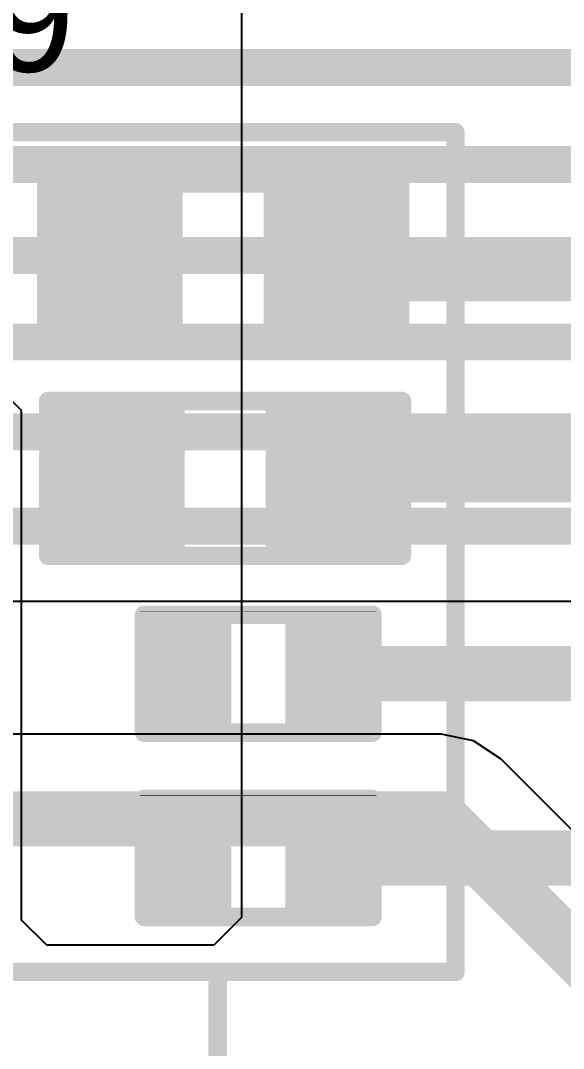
# Model space of a CAD drawing. Header units: inches. Extents: x 0 to 198, y 0 to 199.
# Drawn here: x 3.0751 to 3.2224, y 2.0759 to 2.3548 of the extents above; entities that cross this region are included whole.
import ezdxf

# ---------------------------------------------------------------- set-up
doc = ezdxf.new("R2010")
doc.units = ezdxf.units.IN
doc.header["$MEASUREMENT"] = 0
for name, color, linetype in [('Bottom Layer', 5, 'Continuous'), ('Top Layer', 1, 'Continuous'), ('Top Overlay', 2, 'Continuous'), ('Top Paste', 8, 'Continuous'), ('Top Solder', 216, 'Continuous')]:
    doc.layers.add(name, color=color, linetype=linetype)
doc.styles.add('Arial', font='', dxfattribs={"height": 0.2})
doc.styles.get('Arial').set_extended_font_data('Arial')

# ---------------------------------------------------------------- blocks, each defined once
blk = doc.blocks.new('R___0603_151')
at = {"layer": 'Top Layer'}
for points in [[(-0.015, 0.0175), (-0.015, -0.0175), (-0.045, -0.0175), (-0.045, 0.0175)], [(0.045, 0.0175), (0.045, -0.0175), (0.015, -0.0175), (0.015, 0.0175)]]:
    blk.add_hatch(color=1, dxfattribs=at).paths.add_polyline_path(points)
at = {"layer": 'Top Paste'}
for points in [[(-0.015, 0.0175), (-0.015, -0.0175), (-0.045, -0.0175), (-0.045, 0.0175)], [(0.045, 0.0175), (0.045, -0.0175), (0.015, -0.0175), (0.015, 0.0175)]]:
    blk.add_hatch(color=8, dxfattribs=at).paths.add_polyline_path(points)
at = {"layer": 'Top Solder'}
for points in [[(-0.011, 0.0215), (-0.011, -0.0215), (-0.049, -0.0215), (-0.049, 0.0215)], [(0.049, 0.0215), (0.049, -0.0215), (0.011, -0.0215), (0.011, 0.0215)]]:
    blk.add_hatch(color=216, dxfattribs=at).paths.add_polyline_path(points)
at = {"layer": 'Top Overlay'}
for points in [[(0.048, 0.021, 0.005, 0.005, 0), (-0.048, 0.021, 0.005, 0.005, 0)], [(-0.048, 0.021, 0.005, 0.005, 0), (-0.048, -0.021, 0.005, 0.005, 0)], [(0.048, 0.021, 0.005, 0.005, 0), (0.048, -0.021, 0.005, 0.005, 0)], [(0.048, -0.021, 0.005, 0.005, 0), (-0.048, -0.021, 0.005, 0.005, 0)]]:
    blk.add_lwpolyline(points, format="xyseb", dxfattribs=at)
for points in [[(-0.04925, 0.021, 0.0025, 0.0025, 1), (-0.04675, 0.021, 0.0025, 0.0025, 1)], [(-0.04925, 0.021, 0.0025, 0.0025, 1), (-0.04675, 0.021, 0.0025, 0.0025, 1)], [(0.04675, 0.021, 0.0025, 0.0025, 1), (0.04925, 0.021, 0.0025, 0.0025, 1)], [(0.04675, 0.021, 0.0025, 0.0025, 1), (0.04925, 0.021, 0.0025, 0.0025, 1)], [(-0.04925, -0.021, 0.0025, 0.0025, 1), (-0.04675, -0.021, 0.0025, 0.0025, 1)], [(-0.04925, -0.021, 0.0025, 0.0025, 1), (-0.04675, -0.021, 0.0025, 0.0025, 1)], [(0.04675, -0.021, 0.0025, 0.0025, 1), (0.04925, -0.021, 0.0025, 0.0025, 1)], [(0.04675, -0.021, 0.0025, 0.0025, 1), (0.04925, -0.021, 0.0025, 0.0025, 1)]]:
    blk.add_lwpolyline(points, format="xyseb", close=True, dxfattribs=at)
blk = doc.blocks.new('R___0603_156')
at = {"layer": 'Top Layer'}
for points in [[(-0.015, 0.0175), (-0.015, -0.0175), (-0.045, -0.0175), (-0.045, 0.0175)], [(0.045, 0.0175), (0.045, -0.0175), (0.015, -0.0175), (0.015, 0.0175)]]:
    blk.add_hatch(color=1, dxfattribs=at).paths.add_polyline_path(points)
at = {"layer": 'Top Paste'}
for points in [[(-0.015, 0.0175), (-0.015, -0.0175), (-0.045, -0.0175), (-0.045, 0.0175)], [(0.045, 0.0175), (0.045, -0.0175), (0.015, -0.0175), (0.015, 0.0175)]]:
    blk.add_hatch(color=8, dxfattribs=at).paths.add_polyline_path(points)
at = {"layer": 'Top Solder'}
for points in [[(-0.011, 0.0215), (-0.011, -0.0215), (-0.049, -0.0215), (-0.049, 0.0215)], [(0.049, 0.0215), (0.049, -0.0215), (0.011, -0.0215), (0.011, 0.0215)]]:
    blk.add_hatch(color=216, dxfattribs=at).paths.add_polyline_path(points)
at = {"layer": 'Top Overlay'}
for points in [[(-0.048, 0.021, 0.005, 0.005, 0), (-0.048, -0.021, 0.005, 0.005, 0)], [(0.048, 0.021, 0.005, 0.005, 0), (-0.048, 0.021, 0.005, 0.005, 0)], [(0.048, 0.021, 0.005, 0.005, 0), (0.048, -0.021, 0.005, 0.005, 0)], [(0.048, -0.021, 0.005, 0.005, 0), (-0.048, -0.021, 0.005, 0.005, 0)]]:
    blk.add_lwpolyline(points, format="xyseb", dxfattribs=at)
for points in [[(-0.04925, 0.021, 0.0025, 0.0025, 1), (-0.04675, 0.021, 0.0025, 0.0025, 1)], [(-0.04925, 0.021, 0.0025, 0.0025, 1), (-0.04675, 0.021, 0.0025, 0.0025, 1)], [(0.04675, 0.021, 0.0025, 0.0025, 1), (0.04925, 0.021, 0.0025, 0.0025, 1)], [(0.04675, 0.021, 0.0025, 0.0025, 1), (0.04925, 0.021, 0.0025, 0.0025, 1)], [(-0.04925, -0.021, 0.0025, 0.0025, 1), (-0.04675, -0.021, 0.0025, 0.0025, 1)], [(-0.04925, -0.021, 0.0025, 0.0025, 1), (-0.04675, -0.021, 0.0025, 0.0025, 1)], [(0.04675, -0.021, 0.0025, 0.0025, 1), (0.04925, -0.021, 0.0025, 0.0025, 1)], [(0.04675, -0.021, 0.0025, 0.0025, 1), (0.04925, -0.021, 0.0025, 0.0025, 1)]]:
    blk.add_lwpolyline(points, format="xyseb", close=True, dxfattribs=at)
blk = doc.blocks.new('R___0402_157')
at = {"layer": 'Top Layer'}
for points in [[(-0.0275, -0.0125), (-0.0275, 0.0125), (-0.0095, 0.0125), (-0.0095, -0.0125)], [(0.0095, -0.0125), (0.0095, 0.0125), (0.0275, 0.0125), (0.0275, -0.0125)]]:
    blk.add_hatch(color=1, dxfattribs=at).paths.add_polyline_path(points)
at = {"layer": 'Top Paste'}
for points in [[(-0.0275, -0.0125), (-0.0275, 0.0125), (-0.0095, 0.0125), (-0.0095, -0.0125)], [(0.0095, -0.0125), (0.0095, 0.0125), (0.0275, 0.0125), (0.0275, -0.0125)]]:
    blk.add_hatch(color=8, dxfattribs=at).paths.add_polyline_path(points)
at = {"layer": 'Top Solder'}
for points in [[(-0.02967, -0.01467), (-0.02967, 0.01467), (-0.00733, 0.01467), (-0.00733, -0.01467)], [(0.00733, -0.01467), (0.00733, 0.01467), (0.02967, 0.01467), (0.02967, -0.01467)]]:
    blk.add_hatch(color=216, dxfattribs=at).paths.add_polyline_path(points)
at = {"layer": 'Top Overlay'}
for points in [[(0.031, 0.016, 0.005, 0.005, 0), (-0.031, 0.016, 0.005, 0.005, 0)], [(-0.031, 0.016, 0.005, 0.005, 0), (-0.031, -0.016, 0.005, 0.005, 0)], [(0.031, 0.016, 0.005, 0.005, 0), (0.031, -0.016, 0.005, 0.005, 0)], [(0.031, -0.016, 0.005, 0.005, 0), (-0.031, -0.016, 0.005, 0.005, 0)], [(0.032, -0.017, 0.000127, 0.000127, 0), (-0.032, -0.017, 0.000127, 0.000127, 0)]]:
    blk.add_lwpolyline(points, format="xyseb", dxfattribs=at)
for points in [[(-0.03225, 0.016, 0.0025, 0.0025, 1), (-0.02975, 0.016, 0.0025, 0.0025, 1)], [(-0.03225, 0.016, 0.0025, 0.0025, 1), (-0.02975, 0.016, 0.0025, 0.0025, 1)], [(0.02975, 0.016, 0.0025, 0.0025, 1), (0.03225, 0.016, 0.0025, 0.0025, 1)], [(0.02975, 0.016, 0.0025, 0.0025, 1), (0.03225, 0.016, 0.0025, 0.0025, 1)], [(-0.03225, -0.016, 0.0025, 0.0025, 1), (-0.02975, -0.016, 0.0025, 0.0025, 1)], [(-0.03225, -0.016, 0.0025, 0.0025, 1), (-0.02975, -0.016, 0.0025, 0.0025, 1)], [(0.02975, -0.016, 0.0025, 0.0025, 1), (0.03225, -0.016, 0.0025, 0.0025, 1)], [(0.02975, -0.016, 0.0025, 0.0025, 1), (0.03225, -0.016, 0.0025, 0.0025, 1)], [(-0.03203, -0.017, 0.0000635, 0.0000635, 1), (-0.03197, -0.017, 0.0000635, 0.0000635, 1)], [(0.03197, -0.017, 0.0000635, 0.0000635, 1), (0.03203, -0.017, 0.0000635, 0.0000635, 1)]]:
    blk.add_lwpolyline(points, format="xyseb", close=True, dxfattribs=at)
blk = doc.blocks.new('R___0402_158')
at = {"layer": 'Top Layer'}
for points in [[(-0.0275, -0.0125), (-0.0275, 0.0125), (-0.0095, 0.0125), (-0.0095, -0.0125)], [(0.0095, -0.0125), (0.0095, 0.0125), (0.0275, 0.0125), (0.0275, -0.0125)]]:
    blk.add_hatch(color=1, dxfattribs=at).paths.add_polyline_path(points)
at = {"layer": 'Top Paste'}
for points in [[(-0.0275, -0.0125), (-0.0275, 0.0125), (-0.0095, 0.0125), (-0.0095, -0.0125)], [(0.0095, -0.0125), (0.0095, 0.0125), (0.0275, 0.0125), (0.0275, -0.0125)]]:
    blk.add_hatch(color=8, dxfattribs=at).paths.add_polyline_path(points)
at = {"layer": 'Top Solder'}
for points in [[(-0.02967, -0.01467), (-0.02967, 0.01467), (-0.00733, 0.01467), (-0.00733, -0.01467)], [(0.00733, -0.01467), (0.00733, 0.01467), (0.02967, 0.01467), (0.02967, -0.01467)]]:
    blk.add_hatch(color=216, dxfattribs=at).paths.add_polyline_path(points)
at = {"layer": 'Top Overlay'}
for points in [[(0.031, 0.016, 0.005, 0.005, 0), (-0.031, 0.016, 0.005, 0.005, 0)], [(-0.031, 0.016, 0.005, 0.005, 0), (-0.031, -0.016, 0.005, 0.005, 0)], [(0.031, 0.016, 0.005, 0.005, 0), (0.031, -0.016, 0.005, 0.005, 0)], [(0.031, -0.016, 0.005, 0.005, 0), (-0.031, -0.016, 0.005, 0.005, 0)], [(0.032, -0.017, 0.000127, 0.000127, 0), (-0.032, -0.017, 0.000127, 0.000127, 0)]]:
    blk.add_lwpolyline(points, format="xyseb", dxfattribs=at)
for points in [[(-0.03225, 0.016, 0.0025, 0.0025, 1), (-0.02975, 0.016, 0.0025, 0.0025, 1)], [(-0.03225, 0.016, 0.0025, 0.0025, 1), (-0.02975, 0.016, 0.0025, 0.0025, 1)], [(0.02975, 0.016, 0.0025, 0.0025, 1), (0.03225, 0.016, 0.0025, 0.0025, 1)], [(0.02975, 0.016, 0.0025, 0.0025, 1), (0.03225, 0.016, 0.0025, 0.0025, 1)], [(-0.03225, -0.016, 0.0025, 0.0025, 1), (-0.02975, -0.016, 0.0025, 0.0025, 1)], [(-0.03225, -0.016, 0.0025, 0.0025, 1), (-0.02975, -0.016, 0.0025, 0.0025, 1)], [(0.02975, -0.016, 0.0025, 0.0025, 1), (0.03225, -0.016, 0.0025, 0.0025, 1)], [(0.02975, -0.016, 0.0025, 0.0025, 1), (0.03225, -0.016, 0.0025, 0.0025, 1)], [(-0.03203, -0.017, 0.0000635, 0.0000635, 1), (-0.03197, -0.017, 0.0000635, 0.0000635, 1)], [(0.03197, -0.017, 0.0000635, 0.0000635, 1), (0.03203, -0.017, 0.0000635, 0.0000635, 1)]]:
    blk.add_lwpolyline(points, format="xyseb", close=True, dxfattribs=at)

msp = doc.modelspace()

# ---------------------------------------------------------------- linework, layer by layer
at = {"layer": 'Bottom Layer'}
for p, q in [((3.06132, 2.19718), (3.3011, 2.19718)), ((3.18922, 2.16109), (2.73129, 2.16109)), ((3.198, 2.15934), (3.18922, 2.16109)), ((3.20545, 2.15437), (3.198, 2.15934)), ((3.25036, 2.10945), (3.20545, 2.15437))]:
    msp.add_line(p, q, dxfattribs=at)
for points in [[(2.34664, 2.342, 0.01, 0.01, 0), (3.43346, 2.342, 0.01, 0.01, 0)], [(2.77, 2.31569, 0.01, 0.01, 0), (3.51431, 2.31569, 0.01, 0.01, 0)], [(2.21598, 2.29102, 0.01, 0.01, 0), (3.46748, 2.29102, 0.01, 0.01, 0)], [(2.19415, 2.26754, 0.01, 0.01, 0), (3.41592, 2.26754, 0.01, 0.01, 0)], [(2.94, 2.24317, 0.01, 0.01, 0), (3.36312, 2.24317, 0.01, 0.01, 0)], [(3.05258, 2.21758, 0.01, 0.01, 0), (3.30955, 2.21758, 0.01, 0.01, 0)], [(2.73129, 2.13815, 0.015, 0.015, 0), (3.18922, 2.13815, 0.015, 0.015, 0)], [(3.18922, 2.13815, 0.015, 0.015, 0), (3.24086, 2.08651, 0.015, 0.015, 0)]]:
    msp.add_lwpolyline(points, format="xyseb", dxfattribs=at)
msp.add_lwpolyline([(3.18547, 2.13815, 0.0075, 0.0075, 1), (3.19297, 2.13815, 0.0075, 0.0075, 1)], format="xyseb", close=True, dxfattribs=at)
msp.add_lwpolyline([(3.18547, 2.13815, 0.0075, 0.0075, 1), (3.19297, 2.13815, 0.0075, 0.0075, 1)], format="xyseb", close=True, dxfattribs=at)
at = {"layer": 'Top Layer'}
for p, q in [((3.13508, 2.58677), (3.13508, 2.31703)), ((3.13508, 2.31703), (3.13506, 2.31703)), ((3.13506, 2.31703), (3.13506, 2.26203)), ((3.13506, 2.26203), (3.13508, 2.26203)), ((3.13508, 2.26203), (3.13508, 2.11139)), ((3.07539, 2.24892), (3.06441, 2.2599)), ((3.07539, 2.11066), (3.07539, 2.24892)), ((3.13508, 2.11139), (3.12752, 2.10383)), ((3.08221, 2.10383), (3.07539, 2.11066)), ((3.12752, 2.10383), (3.08221, 2.10383))]:
    msp.add_line(p, q, dxfattribs=at)
for points in [[(3.15706, 2.28953, 0.015, 0.015, 0), (3.16056, 2.28603, 0.015, 0.015, 0)], [(3.16056, 2.28603, 0.015, 0.015, 0), (3.25979, 2.28603, 0.015, 0.015, 0)], [(3.15758, 2.23053, 0.015, 0.015, 0), (3.15858, 2.23153, 0.015, 0.015, 0)], [(3.15858, 2.23153, 0.015, 0.015, 0), (3.26229, 2.23153, 0.015, 0.015, 0)], [(3.15808, 2.17753, 0.015, 0.015, 0), (3.25829, 2.17753, 0.015, 0.015, 0)], [(3.15808, 2.12753, 0.015, 0.015, 0), (3.25829, 2.12753, 0.015, 0.015, 0)]]:
    msp.add_lwpolyline(points, format="xyseb", dxfattribs=at)
for points in [[(3.15331, 2.28953, 0.0075, 0.0075, 1), (3.16081, 2.28953, 0.0075, 0.0075, 1)], [(3.15681, 2.28603, 0.0075, 0.0075, 1), (3.16431, 2.28603, 0.0075, 0.0075, 1)], [(3.15681, 2.28603, 0.0075, 0.0075, 1), (3.16431, 2.28603, 0.0075, 0.0075, 1)], [(3.15383, 2.23053, 0.0075, 0.0075, 1), (3.16133, 2.23053, 0.0075, 0.0075, 1)], [(3.15483, 2.23153, 0.0075, 0.0075, 1), (3.16233, 2.23153, 0.0075, 0.0075, 1)], [(3.15483, 2.23153, 0.0075, 0.0075, 1), (3.16233, 2.23153, 0.0075, 0.0075, 1)], [(3.15433, 2.17753, 0.0075, 0.0075, 1), (3.16183, 2.17753, 0.0075, 0.0075, 1)], [(3.15433, 2.12753, 0.0075, 0.0075, 1), (3.16183, 2.12753, 0.0075, 0.0075, 1)]]:
    msp.add_lwpolyline(points, format="xyseb", close=True, dxfattribs=at)
at = {"layer": 'Top Overlay'}
for points in [[(3.06404, 2.32445, 0.005, 0.005, 0), (3.19309, 2.32445, 0.005, 0.005, 0)], [(3.19309, 2.09661, 0.005, 0.005, 0), (3.19309, 2.32445, 0.005, 0.005, 0)], [(3.06404, 2.09661, 0.005, 0.005, 0), (3.19309, 2.09661, 0.005, 0.005, 0)], [(3.12857, 2.06398, 0.005, 0.005, 0), (3.12857, 2.09661, 0.005, 0.005, 0)]]:
    msp.add_lwpolyline(points, format="xyseb", dxfattribs=at)
for points in [[(3.19184, 2.32445, 0.0025, 0.0025, 1), (3.19434, 2.32445, 0.0025, 0.0025, 1)], [(3.19184, 2.32445, 0.0025, 0.0025, 1), (3.19434, 2.32445, 0.0025, 0.0025, 1)], [(3.12732, 2.09661, 0.0025, 0.0025, 1), (3.12982, 2.09661, 0.0025, 0.0025, 1)], [(3.19184, 2.09661, 0.0025, 0.0025, 1), (3.19434, 2.09661, 0.0025, 0.0025, 1)], [(3.19184, 2.09661, 0.0025, 0.0025, 1), (3.19434, 2.09661, 0.0025, 0.0025, 1)]]:
    msp.add_lwpolyline(points, format="xyseb", close=True, dxfattribs=at)

# ---------------------------------------------------------------- block references
at = {"rotation": 180}
for name, p in [('R___0603_156', (3.13006, 2.28953)), ('R___0603_151', (3.13058, 2.23053)), ('R___0402_157', (3.13958, 2.17753)), ('R___0402_158', (3.13958, 2.12753))]:
    msp.add_blockref(name, p, dxfattribs=at)

# ---------------------------------------------------------------- texts
at = {"layer": 'Top Overlay', "style": 'Arial'}
msp.add_text('R69', height=0.03, dxfattribs=at).set_placement((3.01295, 2.34089))

doc.saveas('drawing.dxf')
